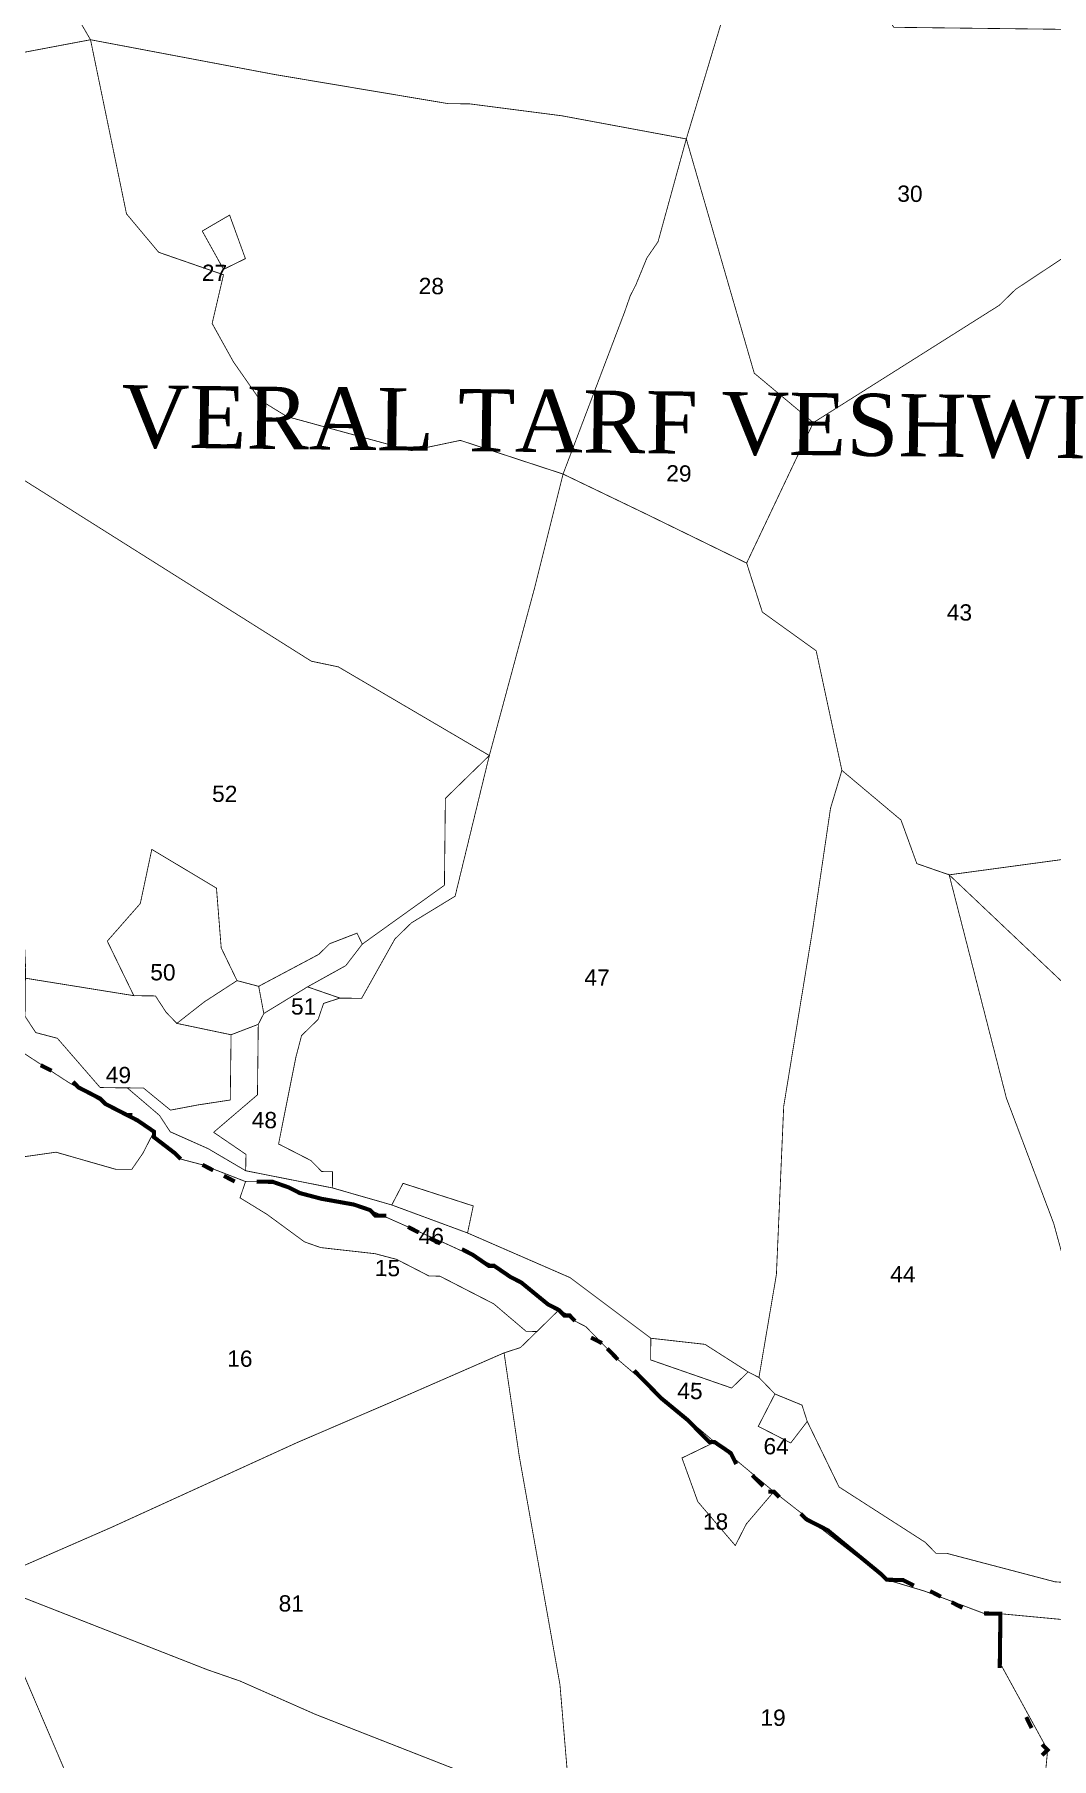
# Model space of a CAD drawing. Header units: metres. Extents: x 301380 to 306099, y 1982558 to 1991216.
# Drawn here: x 302082 to 302834, y 1988684 to 1989958 of the extents above; entities that cross this region are included whole.
import ezdxf

# ---------------------------------------------------------------- set-up
doc = ezdxf.new("R2010")
doc.units = ezdxf.units.M
for name, color, linetype in [('SURVEY NO.', 7, 'Continuous'), ('SURVEY PLOT BOUNDARY', 35, 'Continuous'), ('VILLAGE BOUNDARY', 212, 'Continuous'), ('VILLAGE NAME', 3, 'Continuous')]:
    doc.layers.add(name, color=color, linetype=linetype)
doc.styles.add('PDF Arial', font='arial.ttf')

# ---------------------------------------------------------------- blocks, each defined once
blk = doc.blocks.new('1')
at = {"layer": 'SURVEY PLOT BOUNDARY', "lineweight": 18, "const_width": 0.602}
for points in [[(302075.4, 1989232.9), (302083.3, 1989220.8), (302099.3, 1989216.6), (302130.9, 1989180.2), (302151, 1989179.9), (302174.8, 1989159.6), (302182.7, 1989147.5), (302210.6, 1989135.1), (302238.5, 1989118.7), (302302.6, 1989106), (302346.5, 1989093.4), (302402.5, 1989072.7), (302478.3, 1989039.7), (302538, 1988994.9), (302537.8, 1988978.9), (302597.7, 1988958.1), (302609.9, 1988970), (302617.9, 1988965.9), (302629.7, 1988953.7), (302617.4, 1988929.8), (302641.4, 1988917.5), (302653.6, 1988933.4), (302677.1, 1988885), (302740.8, 1988844.1), (302748.7, 1988836), (302756.8, 1988835.9), (302836.7, 1988814.9)], [(302844.4, 1988786.8), (302796.4, 1988791.3), (302784.3, 1988791.5), (302740.4, 1988808), (302712.4, 1988816.4), (302628.9, 1988881.5), (302585.2, 1988918.1), (302513.7, 1988979.1), (302489.9, 1989003.5), (302481.9, 1989007.6), (302478, 1989011.7), (302470, 1989015.8), (302434.2, 1989040.2), (302422.2, 1989048.4), (302386.3, 1989064.9), (302330.5, 1989089.6), (302278.5, 1989102.2), (302258.5, 1989110.5), (302238.4, 1989110.7), (302206.5, 1989123.1), (302190.5, 1989127.3), (302170.6, 1989143.6), (302170.7, 1989147.6), (302158.7, 1989155.8), (302134.8, 1989168.1), (302106.9, 1989184.4), (302063.1, 1989213)], [(302063.5, 1989943.2), (302123.8, 1989954.6), (302150.4, 1989825.9), (302174.2, 1989797.5), (302222.1, 1989780.9), (302213.7, 1989744.9), (302229.4, 1989716.6), (302249.1, 1989688.3), (302269, 1989676.1), (302361, 1989650.9), (302397.2, 1989658.5), (302473.1, 1989633.6), (302452.1, 1989549.6), (302418.6, 1989425.6), (302307, 1989491.1), (302287, 1989495.3), (302060, 1989638.3)], [(302063.1, 1989213), (302106.9, 1989184.4), (302134.8, 1989168.1), (302158.7, 1989155.8), (302170.7, 1989147.6), (302162.5, 1989131.6), (302154.3, 1989119.7), (302142.3, 1989119.8), (302098.3, 1989132.4), (302046, 1989125)], [(302046, 1989125), (302098.3, 1989132.4), (302142.3, 1989119.8), (302154.3, 1989119.7), (302162.5, 1989131.6), (302170.7, 1989147.6), (302170.6, 1989143.6), (302190.5, 1989127.3), (302206.5, 1989123.1), (302238.4, 1989110.7), (302234.3, 1989098.7), (302254.2, 1989086.5), (302282, 1989066.1), (302294, 1989061.9), (302334.1, 1989057.4), (302350.1, 1989053.2), (302374, 1989040.9), (302382, 1989040.8), (302390, 1989036.7), (302421.9, 1989020.3), (302445.8, 1989000), (302453.8, 1988999.9), (302441.6, 1988988), (302429.5, 1988984.1), (302348.9, 1988948.9), (302276.3, 1988917.7), (302139.2, 1988855.1), (302058.6, 1988819.9)], [(302477.9, 1988654.6), (302470.8, 1988738.9), (302440.7, 1988907.8), (302429.5, 1988984.1), (302441.6, 1988988), (302453.8, 1988999.9), (302470, 1989015.8), (302478, 1989011.7), (302481.9, 1989007.6), (302489.9, 1989003.5), (302513.7, 1988979.1), (302585.2, 1988918.1), (302561, 1988906.4), (302572.7, 1988874.1), (302600.4, 1988841.7), (302608.6, 1988857.7), (302628.9, 1988881.5), (302712.4, 1988816.4), (302740.4, 1988808), (302784.3, 1988791.5), (302796.4, 1988791.3), (302795.9, 1988755.2), (302831.3, 1988690.6), (302822.2, 1988594.4)]]:
    blk.add_lwpolyline(points, dxfattribs=at)
for points in [[(301782.1, 1990235.3), (301845.7, 1990190.5), (302004.7, 1990064.3), (302084.5, 1990027.2), (302088.4, 1990015.2), (302123.8, 1989954.6), (302063.5, 1989943.2), (301830.3, 1989897.8), (301741.9, 1989886.8), (301767.1, 1989978.7), (301796.5, 1990094.8), (301793.2, 1990159)], [(302325.7, 1990072.6), (302446, 1990067.2), (302626.8, 1990089.2), (302564.2, 1989881.3), (302472.2, 1989898.4), (302404.1, 1989907.2), (302388, 1989907.4), (302259.9, 1989928.9), (302123.8, 1989954.6), (302088.4, 1990015.2), (302084.5, 1990027.2), (302117.9, 1990139.2), (302147.1, 1990231.1), (302217.5, 1990077.9)], [(302795.5, 1989758.3), (302658.1, 1989671.6), (302614.4, 1989708.2), (302564.2, 1989881.3), (302626.8, 1990089.2), (302678.2, 1990020.4), (302717.6, 1989963.8), (302842, 1989962.3), (302920.8, 1989845.1), (302807.6, 1989770.1)], [(302564.2, 1989881.3), (302543.3, 1989805.3), (302535.1, 1989793.4), (302526.9, 1989773.4), (302522.8, 1989765.4), (302518.6, 1989753.4), (302473.1, 1989633.6), (302397.2, 1989658.5), (302361, 1989650.9), (302269, 1989676.1), (302249.1, 1989688.3), (302229.4, 1989716.6), (302213.7, 1989744.9), (302222.1, 1989780.9), (302174.2, 1989797.5), (302150.4, 1989825.9), (302123.8, 1989954.6), (302259.9, 1989928.9), (302388, 1989907.4), (302404.1, 1989907.2), (302472.2, 1989898.4)], [(302564.2, 1989881.3), (302614.4, 1989708.2), (302658.1, 1989671.6), (302608.8, 1989567.8), (302533, 1989604.8), (302473.1, 1989633.6), (302518.6, 1989753.4), (302522.8, 1989765.4), (302526.9, 1989773.4), (302535.1, 1989793.4), (302543.3, 1989805.3)], [(302928.9, 1989849), (302932, 1989768.7), (302928.9, 1989503.9), (302912.1, 1989431.9), (302895.1, 1989355.9), (302758.5, 1989337.4), (302734.6, 1989345.7), (302722.9, 1989377.9), (302679.2, 1989414.6), (302660.2, 1989503), (302620.4, 1989531.6), (302608.8, 1989567.8), (302658.1, 1989671.6), (302795.5, 1989758.3), (302807.6, 1989770.1), (302920.8, 1989845.1)], [(302222.1, 1989784.9), (302238.3, 1989792.8), (302226.6, 1989825), (302206.4, 1989813.2)], [(302222.1, 1989784.9), (302206.4, 1989813.2), (302226.6, 1989825), (302238.3, 1989792.8)], [(302418.6, 1989425.6), (302402.3, 1989409.7), (302386.1, 1989393.9), (302385.4, 1989329.7), (302324.7, 1989286.2), (302320.8, 1989294.3), (302300.6, 1989286.5), (302292.5, 1989278.6), (302248.1, 1989255), (302232.1, 1989259.2), (302220.4, 1989283.4), (302216.9, 1989327.6), (302169.1, 1989356.2), (302160.6, 1989316.2), (302136.2, 1989288.4), (302155.8, 1989248.1), (302075.7, 1989261), (302075.8, 1989269.1), (302062.9, 1989546), (302060, 1989638.3), (302287, 1989495.3), (302307, 1989491.1)], [(302608.8, 1989567.8), (302620.4, 1989531.6), (302660.2, 1989503), (302679.2, 1989414.6), (302670.8, 1989386.6), (302657.8, 1989298.4), (302636.2, 1989166.3), (302630.8, 1989042), (302617.9, 1988965.9), (302609.9, 1988970), (302578, 1988990.4), (302538, 1988994.9), (302478.3, 1989039.7), (302402.5, 1989072.7), (302406.7, 1989092.7), (302354.8, 1989109.4), (302346.5, 1989093.4), (302302.6, 1989106), (302302.7, 1989118), (302294.7, 1989118.1), (302286.8, 1989126.2), (302262.8, 1989138.5), (302275.6, 1989202.6), (302279.8, 1989218.6), (302292, 1989230.5), (302296.1, 1989242.4), (302308.2, 1989246.3), (302324.2, 1989246.1), (302348.8, 1989290), (302361, 1989301.9), (302393.3, 1989321.6), (302418.6, 1989425.6), (302452.1, 1989549.6), (302473.1, 1989633.6), (302533, 1989604.8)], [(302418.6, 1989425.6), (302393.3, 1989321.6), (302361, 1989301.9), (302348.8, 1989290), (302324.2, 1989246.1), (302308.2, 1989246.3), (302284.2, 1989254.6), (302312.5, 1989270.3), (302324.7, 1989286.2), (302385.4, 1989329.7), (302386.1, 1989393.9), (302402.3, 1989409.7)], [(302913, 1988818.1), (302900.9, 1988810.2), (302836.7, 1988814.9), (302756.8, 1988835.9), (302748.7, 1988836), (302740.8, 1988844.1), (302677.1, 1988885), (302653.6, 1988933.4), (302649.7, 1988945.5), (302629.7, 1988953.7), (302617.9, 1988965.9), (302630.8, 1989042), (302636.2, 1989166.3), (302657.8, 1989298.4), (302670.8, 1989386.6), (302679.2, 1989414.6), (302722.9, 1989377.9), (302734.6, 1989345.7), (302758.5, 1989337.4), (302800.8, 1989172.4), (302835.8, 1989079.7), (302858.9, 1988995.2)], [(302155.8, 1989248.1), (302136.2, 1989288.4), (302160.6, 1989316.2), (302169.1, 1989356.2), (302216.9, 1989327.6), (302220.4, 1989283.4), (302232.1, 1989259.2), (302207.9, 1989243.5), (302187.6, 1989227.6), (302179.7, 1989235.8), (302171.8, 1989247.9)], [(302758.5, 1989337.4), (302895.1, 1989355.9), (303018.6, 1989282.2), (303154.2, 1989208.5), (303269.8, 1989151), (303324.9, 1989058), (303372, 1988969.2), (303255.6, 1988958.5), (303183.9, 1989007.5), (303160, 1989019.8), (303080.5, 1989076.9), (302937.6, 1989215), (302865.7, 1989235.9)], [(303080.5, 1989076.9), (303065.2, 1988800.3), (302997.2, 1988817.1), (302913, 1988818.1), (302858.9, 1988995.2), (302835.8, 1989079.7), (302800.8, 1989172.4), (302758.5, 1989337.4), (302865.7, 1989235.9), (302937.6, 1989215)], [(302324.7, 1989286.2), (302312.5, 1989270.3), (302284.2, 1989254.6), (302251.9, 1989234.9), (302248.1, 1989255), (302292.5, 1989278.6), (302300.6, 1989286.5), (302320.8, 1989294.3)], [(302155.8, 1989248.1), (302171.8, 1989247.9), (302179.7, 1989235.8), (302187.6, 1989227.6), (302227.7, 1989219.2), (302227.1, 1989171), (302203, 1989167.3), (302182.9, 1989163.5), (302163, 1989179.8), (302130.9, 1989180.2), (302099.3, 1989216.6), (302083.3, 1989220.8), (302075.4, 1989232.9), (302075.7, 1989261)], [(302248.1, 1989255), (302251.9, 1989234.9), (302247.8, 1989226.9), (302227.7, 1989219.2), (302187.6, 1989227.6), (302207.9, 1989243.5), (302232.1, 1989259.2)], [(302284.2, 1989254.6), (302308.2, 1989246.3), (302296.1, 1989242.4), (302292, 1989230.5), (302279.8, 1989218.6), (302275.6, 1989202.6), (302262.8, 1989138.5), (302286.8, 1989126.2), (302294.7, 1989118.1), (302302.7, 1989118), (302302.6, 1989106), (302238.5, 1989118.7), (302238.7, 1989130.8), (302214.8, 1989147.1), (302247.2, 1989174.8), (302247.8, 1989226.9), (302251.9, 1989234.9)], [(302238.5, 1989118.7), (302210.6, 1989135.1), (302182.7, 1989147.5), (302174.8, 1989159.6), (302151, 1989179.9), (302163, 1989179.8), (302182.9, 1989163.5), (302203, 1989167.3), (302227.1, 1989171), (302227.7, 1989219.2), (302247.8, 1989226.9), (302247.2, 1989174.8), (302214.8, 1989147.1), (302238.7, 1989130.8)], [(302470, 1989015.8), (302453.8, 1988999.9), (302445.8, 1989000), (302421.9, 1989020.3), (302390, 1989036.7), (302382, 1989040.8), (302374, 1989040.9), (302350.1, 1989053.2), (302334.1, 1989057.4), (302294, 1989061.9), (302282, 1989066.1), (302254.2, 1989086.5), (302234.3, 1989098.7), (302238.4, 1989110.7), (302258.5, 1989110.5), (302278.5, 1989102.2), (302330.5, 1989089.6), (302386.3, 1989064.9), (302422.2, 1989048.4), (302434.2, 1989040.2)], [(302346.5, 1989093.4), (302354.8, 1989109.4), (302406.7, 1989092.7), (302402.5, 1989072.7)], [(302609.9, 1988970), (302597.7, 1988958.1), (302537.8, 1988978.9), (302538, 1988994.9), (302578, 1988990.4)], [(302477.9, 1988654.6), (302477.7, 1988642.5), (302449.7, 1988650.9), (302437.8, 1988659), (302290.1, 1988716.9), (302234.2, 1988741.6), (302210.2, 1988749.9), (302062.4, 1988807.8), (302046.4, 1988812), (302050.5, 1988816), (302058.6, 1988819.9), (302139.2, 1988855.1), (302276.3, 1988917.7), (302348.9, 1988948.9), (302429.5, 1988984.1), (302440.7, 1988907.8), (302470.8, 1988738.9)], [(302653.6, 1988933.4), (302641.4, 1988917.5), (302617.4, 1988929.8), (302629.7, 1988953.7), (302649.7, 1988945.5)], [(302600.4, 1988841.7), (302572.7, 1988874.1), (302561, 1988906.4), (302585.2, 1988918.1), (302628.9, 1988881.5), (302608.6, 1988857.7)], [(302046.4, 1988812), (302163.6, 1988537.8), (302151.6, 1988542), (302079.6, 1988558.9), (301967.6, 1988580.2), (301775.4, 1988618.5), (301771.6, 1988634.6), (301666.2, 1988880.6), (301658.3, 1988892.7), (301778.4, 1988871.3), (301790.4, 1988867.1), (301898.4, 1988845.8), (302026.5, 1988820.3)], [(302499.9, 1988477.8), (302439.6, 1988462.4), (302379.8, 1988503.2), (302247.7, 1988524.8), (302163.6, 1988537.8), (302046.4, 1988812), (302062.4, 1988807.8), (302210.2, 1988749.9), (302234.2, 1988741.6), (302290.1, 1988716.9), (302437.8, 1988659), (302449.7, 1988650.9), (302477.7, 1988642.5), (302499.9, 1988481.8)]]:
    blk.add_lwpolyline(points, close=True, dxfattribs=at)
at = {"layer": 'VILLAGE BOUNDARY', "lineweight": 18, "const_width": 3.01}
for points in [[(302095, 1989192.6), (302087, 1989196.7)], [(302110.9, 1989184.4), (302114.9, 1989180.3), (302130.8, 1989172.1), (302134.8, 1989168.1), (302150.7, 1989159.9), (302154.8, 1989159.8)], [(302150.7, 1989159.9), (302158.7, 1989155.8), (302170.7, 1989147.6), (302170.6, 1989143.6), (302186.5, 1989131.4), (302190.5, 1989127.3)], [(302206.5, 1989123.1), (302214.5, 1989119)], [(302230.4, 1989110.8), (302222.4, 1989114.9)], [(302246.5, 1989110.6), (302258.5, 1989110.5), (302270.5, 1989106.3), (302278.5, 1989102.2), (302294.4, 1989098), (302318.5, 1989093.7), (302330.5, 1989089.6), (302334.4, 1989085.5), (302342.4, 1989085.4)], [(302358.4, 1989077.2), (302366.4, 1989073.1)], [(302382.3, 1989064.9), (302374.3, 1989069)], [(302398.3, 1989060.7), (302406.3, 1989056.6), (302418.2, 1989048.4), (302422.2, 1989048.4), (302434.2, 1989040.2), (302442.2, 1989036.1), (302462, 1989019.9), (302470, 1989015.8), (302474, 1989011.7), (302478, 1989011.7), (302481.9, 1989007.6)], [(302493.8, 1988995.4), (302501.8, 1988991.3)], [(302513.7, 1988979.1), (302505.8, 1988987.3)], [(302525.6, 1988971), (302533.6, 1988962.9), (302545.5, 1988950.7), (302565.3, 1988934.4), (302581.2, 1988918.2), (302585.2, 1988918.1), (302597.1, 1988910), (302601.1, 1988901.9)], [(302613, 1988893.7), (302620.9, 1988885.6)], [(302632.9, 1988877.5), (302628.9, 1988881.5), (302624.9, 1988881.6)], [(302648.8, 1988865.2), (302652.7, 1988861.2), (302668.7, 1988853), (302708.4, 1988820.4), (302712.4, 1988816.4), (302724.4, 1988816.2), (302732.4, 1988812.1)], [(302744.4, 1988808), (302752.4, 1988803.9)], [(302768.3, 1988795.7), (302760.3, 1988799.8)], [(302784.3, 1988791.5), (302796.4, 1988791.3), (302795.9, 1988751.2)], [(302815.5, 1988714.9), (302819.4, 1988706.8)], [(302827.3, 1988694.7), (302831.3, 1988690.6), (302827.2, 1988686.7)]]:
    blk.add_lwpolyline(points, dxfattribs=at)
at = {"layer": 'SURVEY NO.', "char_height": 12.03, "attachment_point": 7, "rotation": 359.339, "style": 'PDF Arial'}
for s, insert in [('30', (302720.1, 1989834.7)), ('27', (302206, 1989776.4)), ('28', (302366.3, 1989766.5)), ('29', (302549.3, 1989628)), ('43', (302756.7, 1989525.3)), ('52', (302213.6, 1989391.2)), ('50', (302167.9, 1989259.3)), ('47', (302488.8, 1989255.6)), ('51', (302271.9, 1989234)), ('49', (302135, 1989183.4)), ('48', (302242.9, 1989150.1)), ('46', (302366.3, 1989064.4)), ('15', (302333.9, 1989040.7)), ('44', (302714.9, 1989036.3)), ('16', (302224.8, 1988973.8)), ('45', (302557.5, 1988949.9)), ('64', (302621.2, 1988909)), ('18', (302576.4, 1988853.4)), ('81', (302262.8, 1988792.8)), ('19', (302618.9, 1988708.4))]:
    blk.add_mtext(s, dxfattribs=dict(at, insert=insert))
at = {"layer": 'VILLAGE NAME', "insert": (302146.4, 1989652.4), "char_height": 45.948, "width": 725.669, "attachment_point": 7, "rotation": 359.339, "style": 'PDF Arial'}
blk.add_mtext('{\\fTimes New Roman|b0|i0|c0|p18;VERAL TARF VESHWI}', dxfattribs=at)

msp = doc.modelspace()

# ---------------------------------------------------------------- block references
msp.add_blockref('1', (0, 0))

doc.saveas('drawing.dxf')
